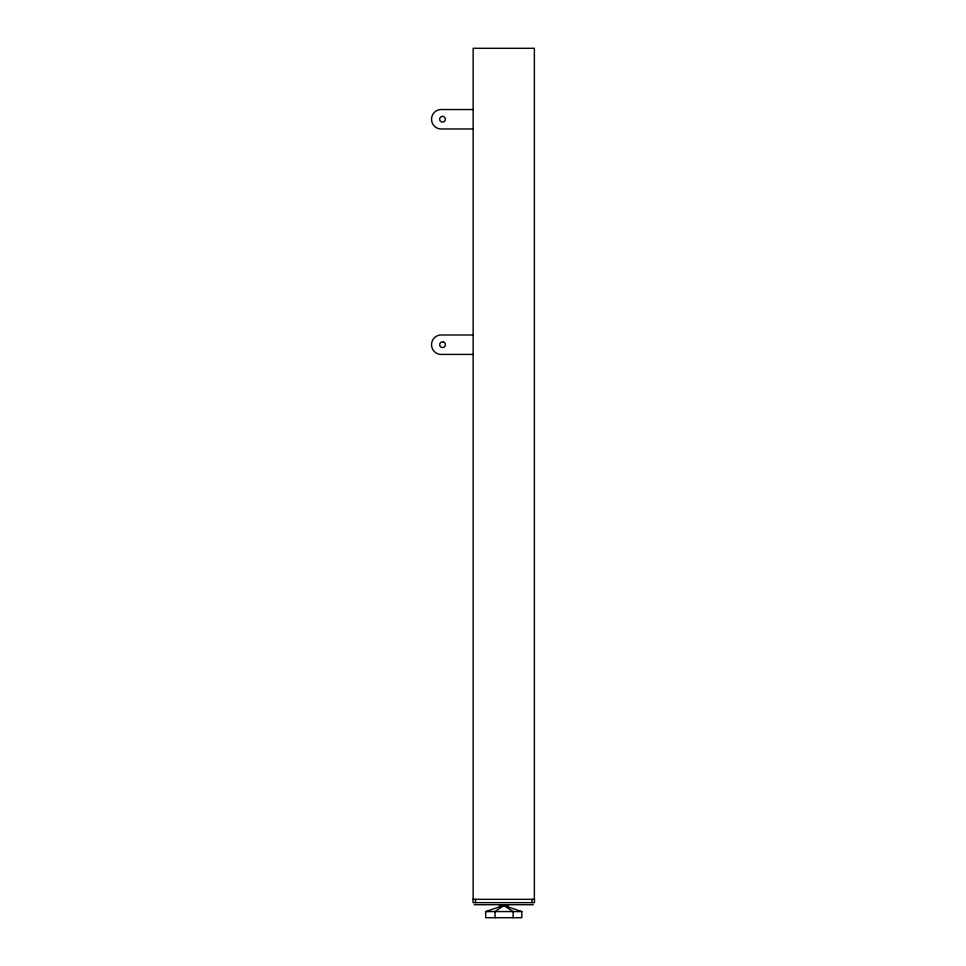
<?xml version="1.0" encoding="UTF-8"?>
<svg xmlns="http://www.w3.org/2000/svg" width="966" height="966" viewBox="0 0 966 966"><rect width="100%" height="100%" fill="white"/><g stroke="black" fill="none" stroke-linecap="round" stroke-linejoin="round"><path stroke-width="1.45" d="M502.67 906.217L495.063 911.578L495.063 917.7M507.959 906.881L521.821 911.578L521.821 917.7L485.693 917.7L485.693 911.578L499.543 906.881M473.147 109.532L442.525 109.532A9.793 9.793 0 0 0 431.512 119.253A9.793 9.793 0 0 0 442.525 128.973L473.147 128.973M473.147 334.985L442.525 334.985A9.793 9.793 0 0 0 431.512 344.705A9.793 9.793 0 0 0 442.525 354.425L473.147 354.425M474.221 904.719L533.292 904.719M499.543 905.589L507.971 905.589M499.543 906.325L507.971 906.325M485.693 911.578L521.821 911.578M504.928 906.217L513.127 911.578L513.127 917.7M534.367 899.334L534.367 48.3L473.147 48.3L473.147 899.334M532.037 899.334L532.037 902.655M475.465 899.334L475.465 902.655M534.488 899.334L473.026 899.334L473.026 902.655L534.488 902.655L534.488 899.334M442.996 116.379L442.235 116.355A2.91 2.91 0 0 0 442.066 122.127L442.826 122.139A2.91 2.91 0 0 0 442.996 116.379M442.996 341.831L442.235 341.819A2.91 2.91 0 0 0 442.066 347.579L442.826 347.603A2.91 2.91 0 0 0 442.996 341.831"/></g></svg>
